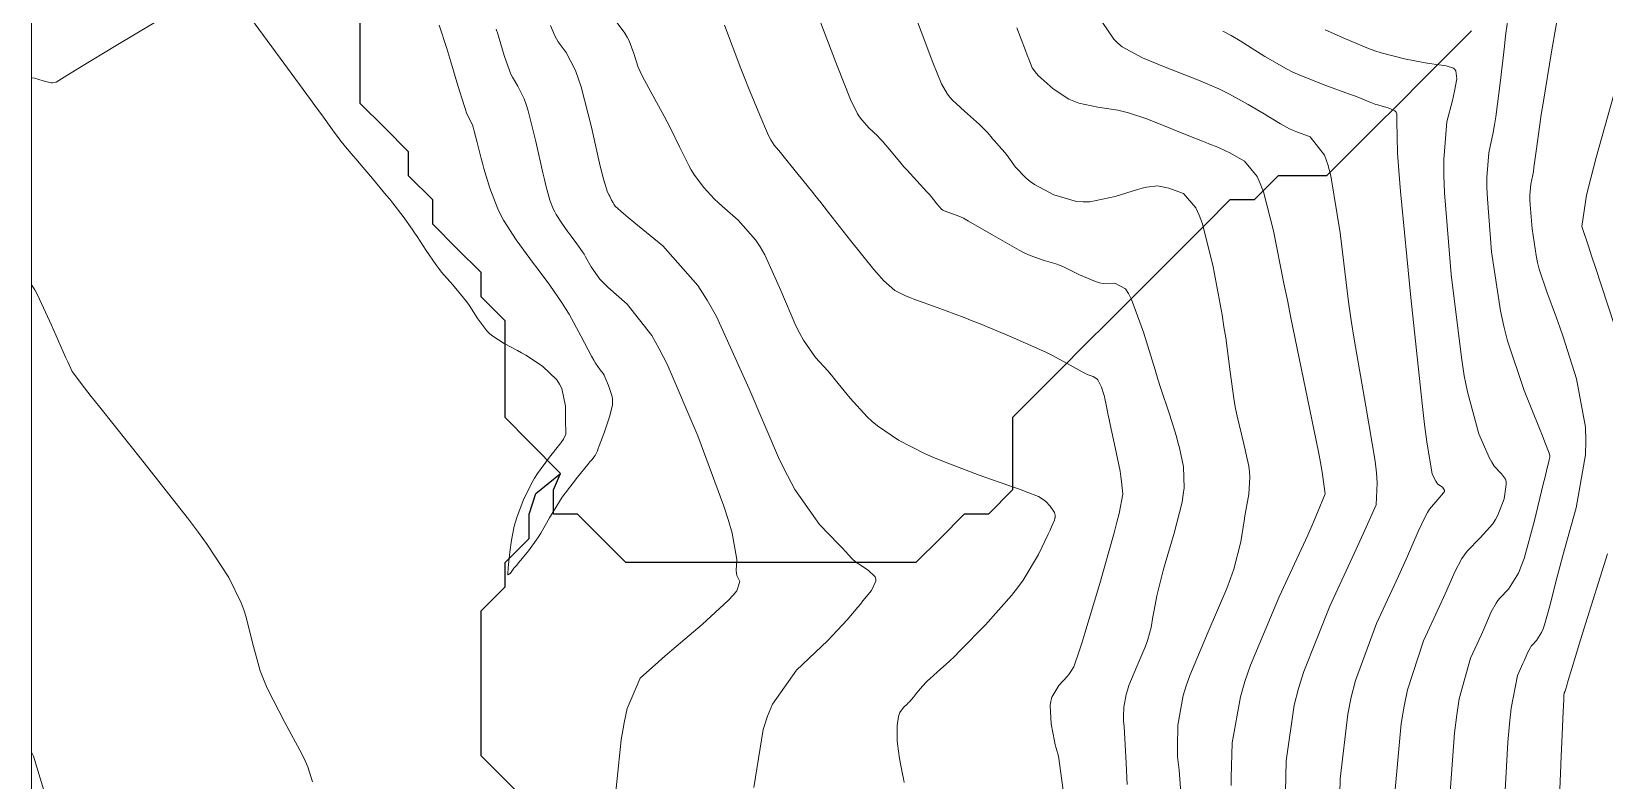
# Model space of a CAD drawing. Header units: millimetres. Extents: x 837475 to 838477, y 1189012 to 1191015.
# Drawn here: x 837476.5 to 837541.6, y 1189216.4 to 1189247.4 of the extents above; entities that cross this region are included whole.
import ezdxf

# ---------------------------------------------------------------- set-up
doc = ezdxf.new("R2010")
doc.units = ezdxf.units.MM
doc.header["$LTSCALE"] = 0.3
doc.layers.add('COORD', color=253, linetype='Continuous', lineweight=20)
doc.layers.add('DRENAJE', color=5, linetype='Continuous', lineweight=25)
doc.layers.add('COTAS 10', color=7, linetype='Continuous', lineweight=9, true_color=0x6e3e2d)
doc.layers.add('COTAS INT', color=7, linetype='Continuous', lineweight=5, true_color=0x9fa19f)

msp = doc.modelspace()

# ---------------------------------------------------------------- linework, layer by layer
at = {"layer": 'COORD'}
msp.add_lwpolyline([(837476.514, 1189013.872), (838476.514, 1189013.872), (838476.514, 1191013.872), (837476.514, 1191013.872)], close=True, dxfattribs=at)
at = {"layer": 'COTAS 10'}
for points in [[(837505.187, 1189247.647), (837505.873, 1189245.851), (837506.038, 1189245.43), (837506.191, 1189245.042), (837506.652, 1189243.915), (837506.978, 1189243.169), (837507.047, 1189243.022), (837507.106, 1189242.9), (837507.243, 1189242.671), (837507.422, 1189242.472), (837507.509, 1189242.368), (837507.611, 1189242.244), (837508.115, 1189241.62), (837508.61, 1189241.002), (837508.707, 1189240.882), (837508.787, 1189240.783), (837508.929, 1189240.611), (837509.173, 1189240.304), (837509.317, 1189240.121), (837509.494, 1189239.895), (837510.409, 1189238.727), (837511.378, 1189237.531), (837511.588, 1189237.287), (837511.774, 1189237.082), (837512.236, 1189236.66), (837512.686, 1189236.447), (837512.864, 1189236.374), (837513.066, 1189236.295), (837513.986, 1189235.959), (837515.109, 1189235.545), (837515.438, 1189235.417), (837515.775, 1189235.283), (837517.058, 1189234.75), (837518.243, 1189234.224), (837518.518, 1189234.094), (837518.771, 1189233.97), (837519.493, 1189233.582), (837519.988, 1189233.299), (837520.097, 1189233.242), (837520.193, 1189233.194), (837520.442, 1189233.102), (837520.599, 1189233.014), (837520.638, 1189232.971), (837520.675, 1189232.919), (837520.795, 1189232.66), (837520.89, 1189232.357), (837520.912, 1189232.277), (837520.932, 1189232.2), (837520.99, 1189231.934), (837521.074, 1189231.509), (837521.112, 1189231.331), (837521.155, 1189231.126), (837521.362, 1189230.169), (837521.559, 1189229.187), (837521.596, 1189228.967), (837521.626, 1189228.769), (837521.672, 1189228.242), (837521.525, 1189227.444), (837521.433, 1189227.076), (837521.319, 1189226.643), (837520.721, 1189224.549), (837520.106, 1189222.491), (837519.981, 1189222.082), (837519.875, 1189221.742), (837519.654, 1189221.094), (837519.502, 1189220.859), (837519.439, 1189220.779), (837519.367, 1189220.693), (837519.032, 1189220.328), (837518.744, 1189219.837), (837518.701, 1189219.672), (837518.675, 1189219.494), (837518.713, 1189218.744), (837518.846, 1189218.03), (837518.88, 1189217.875), (837518.912, 1189217.739), (837519.016, 1189217.399), (837519.158, 1189216.4), (837519.2, 1189216.002)], [(837525.817, 1189247.394), (837526.163, 1189247.218), (837526.535, 1189246.991), (837526.677, 1189246.901), (837526.837, 1189246.8), (837527.555, 1189246.34), (837528.448, 1189245.83), (837528.717, 1189245.698), (837528.996, 1189245.57), (837530.082, 1189245.14), (837531.055, 1189244.792), (837531.262, 1189244.716), (837531.442, 1189244.648), (837531.867, 1189244.475), (837532.14, 1189244.366), (837532.224, 1189244.339), (837532.312, 1189244.313), (837532.659, 1189244.228), (837532.938, 1189244.097), (837532.983, 1189244.042), (837533.015, 1189243.979), (837533.01, 1189243.683), (837533.041, 1189242.349), (837533.094, 1189241.632), (837533.167, 1189240.764), (837533.59, 1189236.374), (837534.059, 1189231.985), (837534.161, 1189231.118), (837534.25, 1189230.401), (837534.471, 1189229.071), (837534.623, 1189228.778), (837534.669, 1189228.715), (837534.717, 1189228.661), (837534.903, 1189228.53), (837534.993, 1189228.404), (837534.981, 1189228.352), (837534.951, 1189228.294), (837534.709, 1189228.022), (837534.372, 1189227.624), (837534.282, 1189227.486), (837534.195, 1189227.336), (837533.893, 1189226.693), (837533.454, 1189225.67), (837533.28, 1189225.28), (837533.083, 1189224.844), (837532.179, 1189222.885), (837531.308, 1189220.526), (837531.131, 1189219.838), (837530.982, 1189219.134), (837530.674, 1189216.465), (837530.616, 1189214.011)]]:
    msp.add_lwpolyline(points, dxfattribs=at)
at = {"layer": 'COTAS INT'}
for points in [[(837507.922, 1189251.047), (837509.317, 1189247.37), (837509.607, 1189246.611), (837509.856, 1189245.965), (837510.41, 1189244.567), (837510.701, 1189243.98), (837510.784, 1189243.845), (837510.869, 1189243.721), (837511.185, 1189243.374), (837511.522, 1189243.06), (837511.62, 1189242.958), (837511.72, 1189242.85), (837512.099, 1189242.403), (837512.502, 1189241.917), (837512.618, 1189241.784), (837512.735, 1189241.652), (837513.568, 1189240.751), (837513.659, 1189240.646), (837513.743, 1189240.548), (837513.978, 1189240.244), (837514.166, 1189240.029), (837514.221, 1189239.988), (837514.276, 1189239.954), (837514.482, 1189239.895), (837514.892, 1189239.744), (837515.076, 1189239.652), (837515.29, 1189239.538), (837516.318, 1189238.944), (837517.387, 1189238.337), (837517.627, 1189238.214), (837517.843, 1189238.111), (837518.42, 1189237.904), (837518.899, 1189237.766), (837519.053, 1189237.707), (837519.216, 1189237.639), (837519.883, 1189237.317), (837520.549, 1189237.032), (837520.713, 1189236.988), (837520.866, 1189236.958), (837521.345, 1189236.974), (837521.781, 1189236.731), (837521.908, 1189236.538), (837522.038, 1189236.29), (837522.532, 1189234.942), (837523.007, 1189233.384), (837523.126, 1189233.004), (837523.239, 1189232.647), (837523.601, 1189231.543), (837523.89, 1189230.628), (837523.956, 1189230.39), (837524.017, 1189230.159), (837524.187, 1189229.378), (837524.209, 1189228.509), (837524.176, 1189228.222), (837524.125, 1189227.914), (837523.802, 1189226.634), (837523.427, 1189225.375), (837523.345, 1189225.081), (837523.271, 1189224.811), (837523.082, 1189224.03), (837522.967, 1189223.447), (837522.939, 1189223.301), (837522.915, 1189223.163), (837522.843, 1189222.719), (837522.717, 1189222.229), (837522.659, 1189222.061), (837522.59, 1189221.879), (837522.254, 1189221.105), (837521.926, 1189220.322), (837521.862, 1189220.134), (837521.809, 1189219.959), (837521.714, 1189219.433), (837521.704, 1189219.038), (837521.706, 1189218.947), (837521.709, 1189218.864), (837521.734, 1189218.626), (837521.816, 1189217.118), (837521.854, 1189216.234)], [(837512.607, 1189249.286), (837513.482, 1189246.979), (837513.664, 1189246.503), (837513.82, 1189246.097), (837514.168, 1189245.22), (837514.423, 1189244.791), (837514.521, 1189244.668), (837514.631, 1189244.543), (837515.127, 1189244.077), (837515.622, 1189243.649), (837515.732, 1189243.549), (837515.83, 1189243.456), (837516.083, 1189243.186), (837516.263, 1189242.968), (837516.315, 1189242.909), (837516.368, 1189242.85), (837516.563, 1189242.638), (837516.788, 1189242.377), (837516.859, 1189242.287), (837516.934, 1189242.189), (837517.236, 1189241.769), (837517.678, 1189241.306), (837517.84, 1189241.18), (837518.021, 1189241.056), (837518.82, 1189240.618), (837519.765, 1189240.346), (837520.037, 1189240.327), (837520.315, 1189240.332), (837521.355, 1189240.551), (837522.276, 1189240.847), (837522.477, 1189240.901), (837522.656, 1189240.943), (837523.111, 1189240.991), (837523.461, 1189240.924), (837523.574, 1189240.893), (837523.694, 1189240.856), (837524.185, 1189240.68), (837524.699, 1189240.086), (837524.834, 1189239.785), (837524.966, 1189239.426), (837525.413, 1189237.638), (837525.781, 1189235.652), (837525.862, 1189235.167), (837525.934, 1189234.71), (837526.12, 1189233.297), (837526.281, 1189232.102), (837526.338, 1189231.782), (837526.4, 1189231.468), (837526.668, 1189230.374), (837526.886, 1189229.401), (837526.917, 1189229.163), (837526.934, 1189228.937), (837526.891, 1189228.235), (837526.763, 1189227.559), (837526.727, 1189227.351), (837526.691, 1189227.134), (837526.559, 1189226.273), (837526.269, 1189225.142), (837526.134, 1189224.755), (837525.975, 1189224.335), (837525.201, 1189222.549), (837524.444, 1189220.743), (837524.295, 1189220.31), (837524.173, 1189219.906), (837523.954, 1189218.691), (837523.932, 1189217.781), (837523.935, 1189217.571), (837523.942, 1189217.378), (837524, 1189216.83), (837524.112, 1189215.334)], [(837539.767, 1189248.581), (837539.416, 1189246.544), (837539.066, 1189244.419), (837538.991, 1189243.947), (837538.926, 1189243.526), (837538.774, 1189242.425), (837538.687, 1189241.748), (837538.663, 1189241.593), (837538.64, 1189241.454), (837538.56, 1189241.07), (837538.519, 1189240.61), (837538.522, 1189240.422), (837538.531, 1189240.207), (837538.611, 1189239.214), (837538.776, 1189238.107), (837538.839, 1189237.82), (837538.908, 1189237.542), (837539.218, 1189236.611), (837539.625, 1189235.529), (837539.755, 1189235.155), (837539.892, 1189234.749), (837540.452, 1189233.017), (837540.82, 1189231.018), (837540.836, 1189230.444), (837540.815, 1189229.861), (837540.432, 1189227.682), (837539.886, 1189225.7), (837539.762, 1189225.24), (837539.65, 1189224.82), (837539.347, 1189223.627), (837539.126, 1189222.834), (837539.066, 1189222.667), (837539.007, 1189222.522), (837538.797, 1189222.187), (837538.617, 1189221.999), (837538.576, 1189221.947), (837538.539, 1189221.896), (837538.439, 1189221.711), (837538.327, 1189221.449), (837538.282, 1189221.349), (837538.232, 1189221.238), (837538.001, 1189220.737), (837537.744, 1189219.39), (837537.678, 1189218.744), (837537.613, 1189217.981), (837537.394, 1189214.24)], [(837481.663, 1189247.776), (837480.022, 1189246.796), (837478.518, 1189245.886), (837478.222, 1189245.707), (837477.978, 1189245.559), (837477.534, 1189245.286), (837477.389, 1189245.253), (837477.334, 1189245.256), (837477.273, 1189245.265), (837476.997, 1189245.341), (837476.641, 1189245.442), (837476.528, 1189245.466), (837476.514, 1189245.469)], [(837493.379, 1189247.637), (837493.699, 1189246.671), (837493.785, 1189246.402), (837493.869, 1189246.131), (837494.164, 1189245.145), (837494.413, 1189244.324), (837494.469, 1189244.157), (837494.52, 1189244.017), (837494.654, 1189243.73), (837494.759, 1189243.516), (837494.791, 1189243.422), (837494.824, 1189243.313), (837494.955, 1189242.794), (837495.119, 1189242.128), (837495.174, 1189241.926), (837495.233, 1189241.716), (837495.478, 1189240.895), (837495.811, 1189240.038), (837495.924, 1189239.806), (837496.047, 1189239.576), (837496.568, 1189238.765), (837497.135, 1189237.991), (837497.288, 1189237.786), (837497.439, 1189237.583), (837497.965, 1189236.883), (837498.477, 1189236.146), (837498.618, 1189235.921), (837498.759, 1189235.686), (837499.264, 1189234.761), (837499.691, 1189233.951), (837499.782, 1189233.789), (837499.861, 1189233.653), (837500.05, 1189233.386), (837500.171, 1189233.231), (837500.208, 1189233.166), (837500.247, 1189233.091), (837500.398, 1189232.739), (837500.52, 1189232.36), (837500.54, 1189232.268), (837500.554, 1189232.181), (837500.555, 1189231.916), (837500.479, 1189231.602), (837500.444, 1189231.486), (837500.404, 1189231.356), (837500.209, 1189230.78), (837500.011, 1189230.235), (837499.969, 1189230.125), (837499.932, 1189230.032), (837499.844, 1189229.846), (837499.698, 1189229.664), (837499.625, 1189229.574), (837499.538, 1189229.468), (837499.104, 1189228.943), (837498.607, 1189228.298), (837498.48, 1189228.117), (837498.358, 1189227.933), (837497.954, 1189227.259), (837497.593, 1189226.634), (837497.498, 1189226.482), (837497.404, 1189226.339), (837497.084, 1189225.899), (837496.823, 1189225.577), (837496.766, 1189225.509), (837496.716, 1189225.449), (837496.595, 1189225.31), (837496.508, 1189225.21), (837496.481, 1189225.175), (837496.452, 1189225.137), (837496.336, 1189224.975), (837496.244, 1189224.897), (837496.23, 1189224.913), (837496.222, 1189224.945), (837496.235, 1189225.196), (837496.285, 1189225.588), (837496.3, 1189225.709), (837496.316, 1189225.835), (837496.377, 1189226.338), (837496.49, 1189226.917), (837496.539, 1189227.092), (837496.594, 1189227.273), (837496.858, 1189227.979), (837497.215, 1189228.708), (837497.33, 1189228.903), (837497.451, 1189229.095), (837497.947, 1189229.765), (837498.38, 1189230.31), (837498.463, 1189230.422), (837498.528, 1189230.519), (837498.628, 1189230.729), (837498.621, 1189230.967), (837498.619, 1189231.081), (837498.617, 1189231.216), (837498.61, 1189231.874), (837498.46, 1189232.612), (837498.369, 1189232.796), (837498.255, 1189232.972), (837497.663, 1189233.533), (837496.973, 1189233.985), (837496.798, 1189234.091), (837496.629, 1189234.189), (837496.076, 1189234.475), (837495.6, 1189234.773), (837495.479, 1189234.879), (837495.364, 1189234.995), (837494.99, 1189235.499), (837494.623, 1189236.06), (837494.512, 1189236.212), (837494.396, 1189236.362), (837493.945, 1189236.893), (837493.487, 1189237.429), (837493.367, 1189237.582), (837493.249, 1189237.738), (837492.85, 1189238.319), (837492.471, 1189238.897), (837492.367, 1189239.051), (837492.263, 1189239.202), (837491.891, 1189239.723), (837491.471, 1189240.272), (837491.337, 1189240.44), (837491.195, 1189240.614), (837490.621, 1189241.303), (837490.07, 1189241.951), (837489.944, 1189242.1), (837489.829, 1189242.236), (837489.508, 1189242.615), (837489.275, 1189242.901), (837489.215, 1189242.977), (837489.158, 1189243.053), (837488.968, 1189243.316), (837488.529, 1189243.926), (837488.315, 1189244.221), (837488.061, 1189244.569), (837486.807, 1189246.281), (837485.583, 1189247.951)], [(837495.748, 1189247.476), (837495.809, 1189247.284), (837495.869, 1189247.091), (837496.08, 1189246.387), (837496.291, 1189245.762), (837496.351, 1189245.618), (837496.413, 1189245.487), (837496.645, 1189245.12), (837496.903, 1189244.596), (837496.981, 1189244.366), (837497.063, 1189244.1), (837497.382, 1189242.829), (837497.678, 1189241.538), (837497.745, 1189241.258), (837497.805, 1189241.012), (837497.97, 1189240.402), (837498.119, 1189240.017), (837498.17, 1189239.913), (837498.225, 1189239.81), (837498.459, 1189239.445), (837498.714, 1189239.098), (837498.782, 1189239.006), (837498.85, 1189238.915), (837499.086, 1189238.6), (837499.316, 1189238.269), (837499.38, 1189238.168), (837499.443, 1189238.063), (837499.67, 1189237.648), (837500.035, 1189237.141), (837500.186, 1189236.978), (837500.358, 1189236.806), (837501.158, 1189236.101), (837502.179, 1189234.798), (837502.491, 1189234.249), (837502.815, 1189233.618), (837504.089, 1189230.657), (837505.162, 1189227.745), (837505.36, 1189227.145), (837505.514, 1189226.634), (837505.709, 1189225.533), (837505.675, 1189225.079), (837505.684, 1189224.975), (837505.701, 1189224.882), (837505.83, 1189224.626), (837505.7, 1189224.237), (837505.554, 1189224.06), (837505.36, 1189223.854), (837504.263, 1189222.856), (837503.014, 1189221.79), (837502.725, 1189221.54), (837502.459, 1189221.309), (837501.704, 1189220.636), (837501.165, 1189219.379), (837501.036, 1189218.78), (837500.916, 1189218.072), (837500.556, 1189214.605)], [(837497.995, 1189247.629), (837498.168, 1189247.2), (837498.234, 1189247.079), (837498.307, 1189246.957), (837498.636, 1189246.511), (837499.028, 1189245.762), (837499.14, 1189245.45), (837499.255, 1189245.093), (837499.683, 1189243.422), (837500.053, 1189241.814), (837500.131, 1189241.496), (837500.197, 1189241.232), (837500.347, 1189240.739), (837500.422, 1189240.605), (837500.441, 1189240.569), (837500.459, 1189240.532), (837500.521, 1189240.404), (837500.58, 1189240.287), (837500.596, 1189240.258), (837500.613, 1189240.231), (837500.674, 1189240.147), (837501.013, 1189239.851), (837501.205, 1189239.691), (837501.439, 1189239.497), (837502.638, 1189238.511), (837504.085, 1189236.869), (837504.476, 1189236.261), (837504.862, 1189235.587), (837506.219, 1189232.599), (837507.473, 1189229.656), (837507.794, 1189229.01), (837508.104, 1189228.438), (837509.129, 1189226.984), (837509.913, 1189226.175), (837510.07, 1189226.01), (837510.203, 1189225.871), (837510.467, 1189225.581), (837510.63, 1189225.432), (837510.698, 1189225.382), (837510.777, 1189225.328), (837511.144, 1189225.101), (837511.429, 1189224.819), (837511.455, 1189224.73), (837511.458, 1189224.636), (837511.278, 1189224.259), (837510.923, 1189223.824), (837510.816, 1189223.694), (837510.704, 1189223.56), (837510.27, 1189223.04), (837509.668, 1189222.388), (837509.452, 1189222.171), (837509.213, 1189221.937), (837508.17, 1189220.958), (837507.179, 1189219.555), (837506.973, 1189219.054), (837506.796, 1189218.504), (837506.406, 1189216.113)], [(837500.627, 1189247.902), (837501.068, 1189247.305), (837501.161, 1189247.149), (837501.243, 1189246.996), (837501.435, 1189246.473), (837501.623, 1189245.902), (837501.703, 1189245.719), (837501.794, 1189245.524), (837502.223, 1189244.731), (837502.701, 1189243.875), (837502.824, 1189243.642), (837502.943, 1189243.41), (837503.339, 1189242.586), (837503.713, 1189241.839), (837503.819, 1189241.656), (837503.926, 1189241.483), (837504.319, 1189240.943), (837504.782, 1189240.447), (837504.933, 1189240.301), (837505.094, 1189240.151), (837505.758, 1189239.579), (837506.473, 1189238.768), (837506.665, 1189238.468), (837506.856, 1189238.135), (837507.526, 1189236.66), (837508.145, 1189235.207), (837508.303, 1189234.889), (837508.456, 1189234.606), (837508.962, 1189233.888), (837509.467, 1189233.338), (837509.619, 1189233.162), (837509.777, 1189232.975), (837510.392, 1189232.213), (837511.094, 1189231.441), (837511.307, 1189231.248), (837511.528, 1189231.063), (837512.392, 1189230.473), (837513.462, 1189229.929), (837513.813, 1189229.774), (837514.188, 1189229.617), (837515.737, 1189229.032), (837517.149, 1189228.532), (837517.436, 1189228.428), (837517.679, 1189228.339), (837518.18, 1189228.14), (837518.381, 1189228.018), (837518.434, 1189227.977), (837518.486, 1189227.933), (837518.663, 1189227.747), (837518.799, 1189227.565), (837518.825, 1189227.523), (837518.846, 1189227.484), (837518.878, 1189227.376), (837518.873, 1189227.291), (837518.87, 1189227.267), (837518.866, 1189227.244), (837518.846, 1189227.159), (837518.729, 1189226.891), (837518.664, 1189226.753), (837518.585, 1189226.586), (837518.183, 1189225.751), (837517.546, 1189224.684), (837517.318, 1189224.372), (837517.069, 1189224.051), (837515.986, 1189222.832), (837514.934, 1189221.759), (837514.704, 1189221.531), (837514.502, 1189221.334), (837513.993, 1189220.871), (837513.683, 1189220.603), (837513.605, 1189220.529), (837513.53, 1189220.455), (837513.29, 1189220.186), (837513.101, 1189219.952), (837513.059, 1189219.901), (837513.022, 1189219.855), (837512.923, 1189219.735), (837512.831, 1189219.636), (837512.798, 1189219.602), (837512.761, 1189219.567), (837512.602, 1189219.417), (837512.451, 1189219.203), (837512.42, 1189219.127), (837512.393, 1189219.043), (837512.333, 1189218.678), (837512.331, 1189218.216), (837512.341, 1189218.071), (837512.354, 1189217.918), (837512.439, 1189217.303), (837512.56, 1189216.654), (837512.596, 1189216.48), (837512.633, 1189216.308)], [(837526.165, 1189216.194), (837526.16, 1189216.525), (837526.194, 1189217.949), (837526.538, 1189219.853), (837526.729, 1189220.486), (837526.962, 1189221.164), (837528.147, 1189223.993), (837529.325, 1189226.55), (837529.552, 1189227.057), (837529.737, 1189227.476), (837530.047, 1189228.26), (837529.942, 1189229.055), (837529.865, 1189229.481), (837529.767, 1189229.995), (837529.24, 1189232.596), (837528.632, 1189235.533), (837528.484, 1189236.26), (837528.344, 1189236.95), (837527.908, 1189239.128), (837527.493, 1189240.749), (837527.365, 1189241.086), (837527.232, 1189241.375), (837526.706, 1189242.019), (837526.195, 1189242.307), (837526.071, 1189242.373), (837525.956, 1189242.432), (837525.603, 1189242.591), (837525.237, 1189242.736), (837525.113, 1189242.786), (837524.979, 1189242.84), (837524.412, 1189243.069), (837523.759, 1189243.331), (837523.571, 1189243.406), (837523.38, 1189243.482), (837522.662, 1189243.766), (837521.904, 1189244.017), (837521.686, 1189244.072), (837521.466, 1189244.122), (837520.644, 1189244.25), (837519.848, 1189244.42), (837519.643, 1189244.496), (837519.446, 1189244.585), (837518.793, 1189245.01), (837518.291, 1189245.45), (837518.189, 1189245.549), (837518.103, 1189245.637), (837517.926, 1189245.873), (837517.785, 1189246.229), (837517.721, 1189246.394), (837517.647, 1189246.588), (837517.291, 1189247.526)], [(837528.388, 1189215.268), (837528.434, 1189217.207), (837528.772, 1189219.518), (837528.949, 1189220.202), (837529.163, 1189220.905), (837530.239, 1189223.601), (837531.332, 1189225.962), (837531.557, 1189226.452), (837531.748, 1189226.873), (837532.157, 1189227.803), (837532.206, 1189228.715), (837532.17, 1189229.124), (837532.113, 1189229.6), (837531.728, 1189231.887), (837531.246, 1189234.646), (837531.128, 1189235.42), (837531.016, 1189236.198), (837530.666, 1189239.046), (837530.289, 1189241.405), (837530.161, 1189241.875), (837530.021, 1189242.265), (837529.43, 1189243.016), (837528.84, 1189243.24), (837528.702, 1189243.3), (837528.575, 1189243.358), (837528.206, 1189243.558), (837527.819, 1189243.799), (837527.681, 1189243.882), (837527.529, 1189243.973), (837526.867, 1189244.365), (837526.095, 1189244.785), (837525.873, 1189244.894), (837525.648, 1189245.001), (837524.806, 1189245.36), (837523.924, 1189245.708), (837523.674, 1189245.808), (837523.421, 1189245.909), (837522.486, 1189246.285), (837521.654, 1189246.745), (837521.466, 1189246.898), (837521.297, 1189247.063), (837520.84, 1189247.752)], [(837532.914, 1189215.724), (837533.192, 1189218.75), (837533.313, 1189219.473), (837533.454, 1189220.147), (837534.12, 1189222.169), (837534.799, 1189223.642), (837534.947, 1189223.97), (837535.078, 1189224.263), (837535.409, 1189225.032), (837535.703, 1189225.577), (837535.811, 1189225.729), (837535.931, 1189225.881), (837536.461, 1189226.432), (837536.982, 1189227.017), (837537.096, 1189227.189), (837537.197, 1189227.367), (837537.453, 1189228.048), (837537.54, 1189228.64), (837537.535, 1189228.762), (837537.517, 1189228.865), (837537.346, 1189229.086), (837537.046, 1189229.401), (837536.947, 1189229.563), (837536.841, 1189229.758), (837536.401, 1189230.734), (837535.932, 1189232.467), (837535.807, 1189233.139), (837535.685, 1189233.895), (837535.263, 1189237.321), (837534.99, 1189240.707), (837534.961, 1189241.438), (837534.952, 1189242.079), (837535.088, 1189243.649), (837535.314, 1189244.521), (837535.361, 1189244.721), (837535.401, 1189244.905), (837535.491, 1189245.421), (837535.453, 1189245.748), (837535.412, 1189245.813), (837535.359, 1189245.866), (837535.059, 1189245.965), (837534.559, 1189246.024), (837534.381, 1189246.052), (837534.184, 1189246.086), (837533.329, 1189246.253), (837532.365, 1189246.501), (837532.099, 1189246.586), (837531.835, 1189246.678), (837530.888, 1189247.072), (837530.051, 1189247.454)], [(837535.154, 1189214.982), (837535.402, 1189218.365), (837535.496, 1189219.109), (837535.599, 1189219.769), (837536.061, 1189221.453), (837536.516, 1189222.44), (837536.615, 1189222.66), (837536.703, 1189222.856), (837536.924, 1189223.371), (837537.121, 1189223.737), (837537.194, 1189223.838), (837537.274, 1189223.94), (837537.629, 1189224.309), (837538.043, 1189224.97), (837538.16, 1189225.256), (837538.278, 1189225.586), (837538.714, 1189227.148), (837539.076, 1189228.66), (837539.148, 1189228.958), (837539.208, 1189229.205), (837539.321, 1189229.661), (837539.341, 1189229.775), (837539.342, 1189229.805), (837539.341, 1189229.835), (837539.322, 1189229.939), (837539.143, 1189230.398), (837539.041, 1189230.651), (837538.916, 1189230.959), (837538.277, 1189232.529), (837537.593, 1189234.581), (837537.44, 1189235.194), (837537.302, 1189235.825), (837536.937, 1189238.268), (837536.76, 1189240.457), (837536.741, 1189240.93), (837536.736, 1189241.345), (837536.824, 1189242.36), (837537.002, 1189243.205), (837537.053, 1189243.513), (837537.105, 1189243.853), (837537.297, 1189245.346), (837537.464, 1189246.767), (837537.499, 1189247.062), (837537.531, 1189247.314), (837537.606, 1189247.867)], [(837542.475, 1189246.483), (837541.261, 1189242.162), (837541.039, 1189241.31), (837540.868, 1189240.607), (837540.664, 1189239.313), (837540.943, 1189238.496), (837541.076, 1189238.095), (837541.233, 1189237.617), (837542.002, 1189235.259)], [(837488.144, 1189216.342), (837487.947, 1189216.963), (837487.836, 1189217.212), (837487.699, 1189217.494), (837486.997, 1189218.793), (837486.267, 1189220.222), (837486.112, 1189220.587), (837485.978, 1189220.939), (837485.663, 1189222.095), (837485.404, 1189223.159), (837485.304, 1189223.452), (837485.192, 1189223.743), (837484.688, 1189224.79), (837483.788, 1189226.161), (837483.426, 1189226.658), (837483.016, 1189227.205), (837481.128, 1189229.605), (837479.337, 1189231.836), (837478.988, 1189232.277), (837478.702, 1189232.641), (837478.198, 1189233.32), (837478.013, 1189233.721), (837477.927, 1189233.91), (837477.827, 1189234.134), (837477.343, 1189235.226), (837476.85, 1189236.301), (837476.744, 1189236.514), (837476.652, 1189236.691), (837476.514, 1189236.898)], [(837541.738, 1189225.768), (837540.759, 1189222.662), (837540.565, 1189222.042), (837540.404, 1189221.527), (837540.1, 1189220.536), (837540.029, 1189220.282), (837540.015, 1189220.231), (837540.003, 1189220.188), (837539.981, 1189220.106), (837539.975, 1189220.083), (837539.971, 1189220.073), (837539.965, 1189220.064), (837539.96, 1189220.058), (837539.957, 1189220.055), (837539.955, 1189220.05), (837539.951, 1189220.042), (837539.949, 1189220.036), (837539.942, 1189220.021), (837539.93, 1189219.894), (837539.926, 1189219.819), (837539.921, 1189219.727), (837539.898, 1189219.255), (837539.844, 1189217.988), (837539.82, 1189217.396), (837539.792, 1189216.699), (837539.655, 1189213.309)], [(837477.153, 1189215.585), (837476.592, 1189217.396), (837476.514, 1189217.572)]]:
    msp.add_lwpolyline(points, dxfattribs=at)
at = {"layer": 'DRENAJE'}
for points in [[(837498.41, 1189229.093, 0), (837497.116, 1189230.412, 0), (837496.117, 1189231.412, 0), (837496.117, 1189235.41, 0), (837495.117, 1189236.41, 0), (837495.117, 1189237.41, 0), (837494.117, 1189238.409, 0), (837493.118, 1189239.409, 0), (837493.118, 1189240.409, 0), (837492.118, 1189241.408, 0), (837492.118, 1189242.408, 0), (837491.118, 1189243.408, 0), (837490.119, 1189244.407, 0), (837490.119, 1189250.405, 0), (837489.119, 1189251.405, 0), (837489.119, 1189252.405, 0), (837488.119, 1189253.404, 0), (837487.12, 1189254.404, 0), (837486.12, 1189255.404, 0), (837485.12, 1189256.403, 0), (837485.12, 1189257.403, 0)], [(837536.103, 1189247.406, 0), (837535.103, 1189246.407, 0), (837534.104, 1189245.407, 0), (837533.104, 1189244.407, 0), (837532.105, 1189243.408, 0), (837530.105, 1189241.408, 0), (837528.106, 1189241.408, 0), (837527.106, 1189240.409, 0), (837526.107, 1189240.409, 0), (837525.107, 1189239.409, 0), (837524.107, 1189238.409, 0), (837523.108, 1189237.41, 0), (837522.108, 1189236.41, 0), (837521.108, 1189235.41, 0), (837520.109, 1189234.411, 0), (837519.109, 1189233.411, 0), (837518.109, 1189232.411, 0), (837517.11, 1189231.412, 0), (837517.11, 1189228.413, 0), (837516.11, 1189227.413, 0), (837515.11, 1189227.413, 0), (837514.111, 1189226.413, 0), (837513.111, 1189225.414, 0), (837501.115, 1189225.414, 0), (837500.115, 1189226.413, 0), (837499.116, 1189227.413, 0), (837498.116, 1189227.413, 0), (837498.116, 1189228.413, 0), (837498.41, 1189229.093, 0)], [(837501.115, 1189208.419, 0), (837500.115, 1189209.419, 0), (837499.116, 1189210.419, 0), (837498.116, 1189211.418, 0), (837498.116, 1189214.417, 0), (837497.116, 1189215.417, 0), (837496.117, 1189216.417, 0), (837495.117, 1189217.416, 0), (837495.117, 1189223.414, 0), (837496.117, 1189224.414, 0), (837496.117, 1189225.414, 0), (837497.116, 1189226.413, 0), (837497.116, 1189227.413, 0), (837497.39, 1189228.273, 0), (837498.41, 1189229.093, 0)]]:
    msp.add_polyline3d(points, dxfattribs=at)

doc.saveas('drawing.dxf')
